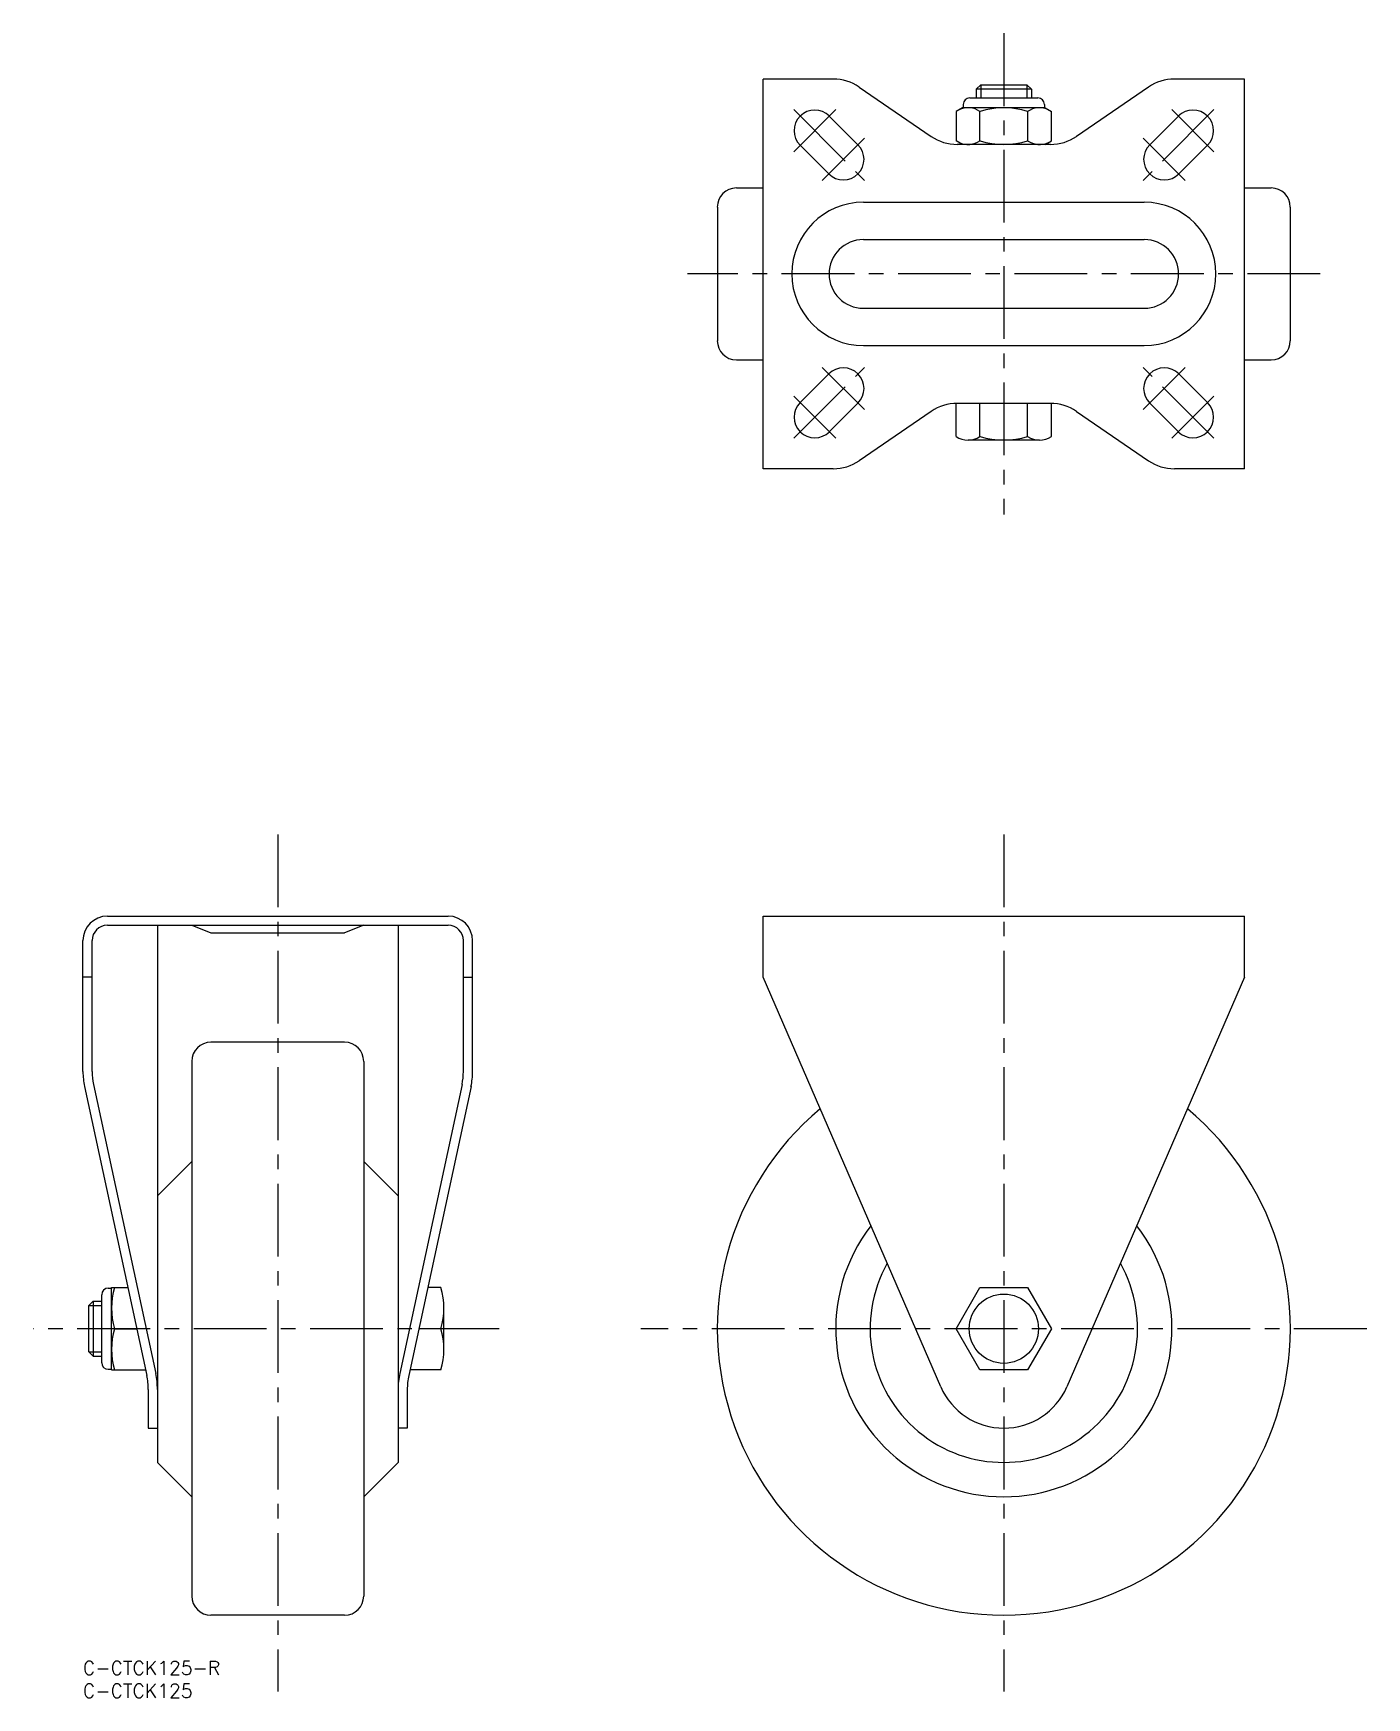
# Model space of a CAD drawing. Extents: x -11 to 280, y -8 to 355.
import ezdxf

# ---------------------------------------------------------------- set-up
doc = ezdxf.new("R2010")
doc.units = 0
doc.header["$LTSCALE"] = 0.5
doc.linetypes.add('CENTER', pattern=[50.8, 31.75, -6.35, 6.35, -6.35])
doc.linetypes.add('DASHED', pattern=[19.05, 12.7, -6.35])
for name, color, linetype in [('MSM_CENTER', 1, 'CENTER'), ('MSM_CONTINUOUS', 7, 'CONTINUOUS'), ('MSM_DASHED', 4, 'DASHED'), ('MSM_PART_NUMBER', 7, 'CONTINUOUS')]:
    doc.layers.add(name, color=color, linetype=linetype)
doc.styles.get("Standard").update_dxf_attribs({"font": 'txt.shx', "height": 3, "bigfont": 'bigfont.shx'})

msp = doc.modelspace()

# ---------------------------------------------------------------- linework, layer by layer
at = {"layer": 'MSM_CENTER'}
for p, q in [((200.9, 355.11), (200.9, 250.11)), ((155.05, 338.45), (170.49, 323.01)), ((155.05, 329.26), (164.24, 338.45)), ((246.74, 338.45), (231.3, 323.01)), ((246.74, 329.26), (237.55, 338.45)), ((161.3, 323.01), (170.49, 332.2)), ((240.49, 323.01), (231.3, 332.2)), ((269.9, 302.61), (131.9, 302.61)), ((155.05, 266.76), (170.49, 282.2)), ((161.3, 282.2), (170.49, 273.01)), ((246.74, 266.76), (231.3, 282.2)), ((240.49, 282.2), (231.3, 273.01)), ((155.05, 275.95), (164.24, 266.76)), ((246.74, 275.95), (237.55, 266.76)), ((42.5, 180.33), (42.5, -6.67)), ((200.9, 180.33), (200.9, -6.67)), ((90.83, 72.5), (-10.83, 72.5)), ((280.06, 72.5), (121.73, 72.5))]:
    msp.add_line(p, q, dxfattribs=at)
at = {"layer": 'MSM_CONTINUOUS'}
for p, q in [((148.4, 260.11), (148.4, 345.11)), ((163.7, 345.11), (148.4, 345.11)), ((253.4, 345.11), (238.1, 345.11)), ((253.4, 260.11), (253.4, 345.11)), ((169.35, 343.36), (185.06, 332.6)), ((195.85, 343.86), (194.9, 342.91)), ((194.9, 342.91), (194.9, 341.02)), ((206.9, 342.91), (194.9, 342.91)), ((195.85, 343.86), (205.95, 343.86)), ((205.95, 343.86), (206.9, 342.91)), ((206.9, 342.91), (206.9, 341.02)), ((232.45, 343.36), (216.74, 332.6)), ((191.9, 338.86), (190.51, 338.05)), ((190.51, 338.05), (190.51, 331.66)), ((209.9, 338.86), (191.9, 338.86)), ((192.04, 339.58), (192.04, 338.86)), ((193.48, 341.02), (208.31, 341.02)), ((195.7, 331.66), (195.7, 338.05)), ((206.09, 338.05), (206.09, 331.66)), ((209.75, 339.58), (209.75, 338.86)), ((209.9, 338.86), (211.29, 338.05)), ((211.29, 331.66), (211.29, 338.05)), ((162.83, 337.04), (169.08, 330.79)), ((238.97, 337.04), (232.72, 330.79)), ((156.47, 330.67), (162.72, 324.42)), ((191.9, 330.86), (190.51, 331.66)), ((211.09, 330.86), (190.71, 330.86)), ((209.9, 330.86), (211.29, 331.66)), ((245.33, 330.67), (239.08, 324.42)), ((142.56, 321.36), (148.4, 321.36)), ((253.4, 321.36), (259.23, 321.36)), ((138.4, 317.19), (138.4, 288.02)), ((170.27, 318.23), (231.52, 318.23)), ((263.4, 317.19), (263.4, 288.02)), ((170.27, 310.11), (231.52, 310.11)), ((170.27, 295.11), (231.52, 295.11)), ((170.27, 286.98), (231.52, 286.98)), ((142.56, 283.86), (148.4, 283.86)), ((253.4, 283.86), (259.23, 283.86)), ((156.47, 274.54), (162.72, 280.79)), ((245.33, 274.54), (239.08, 280.79)), ((162.83, 268.17), (169.08, 274.42)), ((185.06, 272.61), (169.35, 261.85)), ((190.51, 267.16), (190.51, 274.35)), ((211.09, 274.36), (190.71, 274.36)), ((195.7, 267.16), (195.7, 274.36)), ((206.09, 267.16), (206.09, 274.36)), ((211.29, 267.16), (211.29, 274.35)), ((216.74, 272.61), (232.45, 261.85)), ((238.97, 268.17), (232.72, 274.42)), ((208.69, 266.36), (193.1, 266.36)), ((163.7, 260.11), (148.4, 260.11)), ((253.4, 260.11), (238.1, 260.11)), ((5.33, 162.5), (79.67, 162.5)), ((5.33, 160.5), (79.67, 160.5)), ((16.25, 160.5), (16.25, 43.33)), ((23.75, 160.5), (27.92, 158.83)), ((61.25, 160.5), (57.08, 158.83)), ((68.75, 160.5), (68.75, 43.33)), ((148.4, 149.2), (148.4, 162.5)), ((148.4, 162.5), (253.4, 162.5)), ((253.4, 149.2), (253.4, 162.5)), ((0, 128.58), (0, 157.17)), ((2, 128.58), (2, 157.17)), ((27.92, 158.83), (57.08, 158.83)), ((83, 128.58), (83, 157.17)), ((85, 128.58), (85, 157.17)), ((2, 149.2), (0, 149.2)), ((83, 149.2), (85, 149.2)), ((187.14, 59.83), (148.4, 149.2)), ((253.4, 149.2), (214.66, 59.83)), ((57.08, 135), (27.92, 135)), ((23.75, 130.83), (23.75, 14.17)), ((61.25, 130.83), (61.25, 14.17)), ((0.34, 125.35), (13.92, 62.31)), ((2.3, 125.77), (15.88, 62.73)), ((82.7, 125.77), (69.12, 62.73)), ((84.66, 125.35), (71.08, 62.31)), ((16.25, 101.5), (23.75, 109)), ((68.75, 101.5), (61.25, 109)), ((4.09, 65.08), (4.09, 79.92)), ((5.53, 81.36), (6.25, 81.36)), ((6.25, 63.5), (6.25, 81.5)), ((6.25, 81.5), (9.79, 81.5)), ((78.11, 81.5), (75.21, 81.5)), ((190.51, 72.5), (195.7, 81.5)), ((195.7, 81.5), (206.09, 81.5)), ((206.09, 81.5), (211.29, 72.5)), ((1.25, 77.55), (2.2, 78.5)), ((1.25, 67.45), (1.25, 77.55)), ((2.2, 78.5), (4.09, 78.5)), ((2.2, 78.5), (2.2, 66.5)), ((78.75, 68), (78.75, 77)), ((6.8, 72.5), (11.73, 72.5)), ((78.11, 72.5), (73.27, 72.5)), ((195.7, 63.5), (190.51, 72.5)), ((211.29, 72.5), (206.09, 63.5)), ((1.25, 67.45), (2.2, 66.5)), ((2.2, 66.5), (4.09, 66.5)), ((5.53, 63.64), (6.25, 63.64)), ((6.25, 63.5), (13.66, 63.5)), ((78.11, 63.5), (71.34, 63.5)), ((206.09, 63.5), (195.7, 63.5)), ((14.25, 59.22), (14.25, 50.83)), ((70.75, 59.22), (70.75, 50.83)), ((14.25, 50.83), (16.25, 50.83)), ((70.75, 50.83), (68.75, 50.83)), ((16.25, 43.33), (23.75, 35.83)), ((68.75, 43.33), (61.25, 35.83)), ((57.08, 10), (27.92, 10))]:
    msp.add_line(p, q, dxfattribs=at)
msp.add_circle((200.9, 72.5), 7.56, dxfattribs=at)
for centre, radius, start, end in [((163.7, 335.11), 10, 55.6108, 90), ((238.1, 335.11), 10, 90, 124.3892), ((159.65, 333.86), 4.5, 45, 225), ((193.1, 334.26), 4.6, 55.6158, 115.6158), ((193.48, 339.58), 1.44, 90, 180), ((200.9, 321.66), 17.2, 72.412, 107.588), ((208.69, 334.26), 4.6, 64.3842, 124.3842), ((208.31, 339.58), 1.44, 360, 90), ((242.15, 333.86), 4.5, 315, 135), ((165.9, 327.61), 4.5, 225, 45), ((190.71, 340.86), 10, 235.6108, 270), ((193.1, 335.46), 4.6, 244.3842, 304.3842), ((200.9, 348.05), 17.2, 252.412, 287.588), ((208.69, 335.46), 4.6, 235.6158, 295.6158), ((211.09, 340.86), 10, 270, 304.3892), ((235.9, 327.61), 4.5, 135, 315), ((142.56, 317.19), 4.17, 90, 180), ((259.23, 317.19), 4.17, 0, 90), ((170.27, 302.61), 15.63, 90, 270), ((231.52, 302.61), 15.63, 270, 90), ((170.27, 302.61), 7.5, 90, 270), ((231.52, 302.61), 7.5, 270, 90), ((142.56, 288.02), 4.17, 180, 270), ((259.23, 288.02), 4.17, 270, 0), ((165.9, 277.61), 4.5, 315, 135), ((235.9, 277.61), 4.5, 45, 225), ((159.65, 271.36), 4.5, 135, 315), ((190.71, 264.36), 10, 90, 124.3892), ((211.09, 264.36), 10, 55.6108, 90), ((242.15, 271.36), 4.5, 225, 45), ((193.1, 270.96), 4.6, 235.6158, 304.3842), ((200.9, 283.55), 17.2, 252.412, 287.588), ((208.69, 270.96), 4.6, 235.6158, 304.3842), ((163.7, 270.11), 10, 270, 304.3892), ((238.1, 270.11), 10, 235.6108, 270), ((5.33, 157.17), 5.33, 90, 180), ((5.33, 157.17), 3.33, 90, 180), ((79.67, 157.17), 5.33, 360, 90), ((79.67, 157.17), 3.33, 360, 90), ((27.92, 130.83), 4.17, 90, 180), ((57.08, 130.83), 4.17, 0, 90), ((15.33, 128.58), 15.33, 180, 192.154), ((15.33, 128.58), 13.33, 180, 192.154), ((69.67, 128.58), 13.33, 347.846, 360), ((69.67, 128.58), 15.33, 347.846, 360), ((200.9, 72.5), 62.5, 129.8528, 50.1472), ((200.9, 72.5), 36.67, 142.236, 37.764), ((200.9, 72.5), 29.17, 150.7106, 29.2894), ((5.53, 79.92), 1.44, 90, 180), ((22.32, 77), 16.07, 163.7343, 196.2657), ((62.68, 77), 16.07, 343.7343, 16.2657), ((22.32, 68), 16.07, 163.7343, 196.2657), ((62.68, 68), 16.07, 343.7343, 16.2657), ((5.53, 65.08), 1.44, 180, 270), ((-1.82, 68), 16.07, 343.7343, 344.1585), ((-0.42, 59.22), 14.67, 0, 12.154), ((-0.42, 59.22), 16.67, 0, 12.154), ((85.42, 59.22), 16.67, 167.846, 180), ((85.42, 59.22), 14.67, 167.846, 180), ((200.9, 65.8), 15, 203.4353, 336.5647), ((27.92, 14.17), 4.17, 180, 270), ((57.08, 14.17), 4.17, 270, 0)]:
    msp.add_arc(centre, radius, start, end, dxfattribs=at)
at = {"layer": 'MSM_DASHED'}
for p, q in [((195.85, 343.86), (195.85, 341.02)), ((205.95, 343.86), (205.95, 341.02)), ((1.25, 77.55), (4.09, 77.55)), ((1.25, 67.45), (4.09, 67.45))]:
    msp.add_line(p, q, dxfattribs=at)

# ---------------------------------------------------------------- texts
at = {"layer": 'MSM_PART_NUMBER'}
for s, p in [('C-CTCK125-R', (0, -3)), ('C-CTCK125', (0, -8))]:
    msp.add_text(s, height=3, dxfattribs=at).set_placement(p)

doc.saveas('drawing.dxf')
